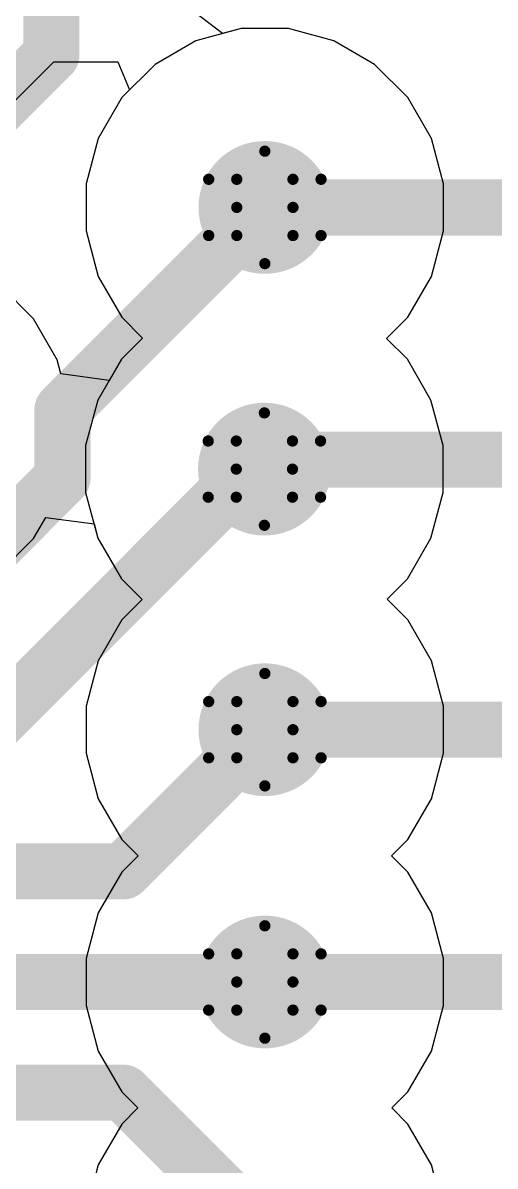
# Model space of a CAD drawing. Header units: inches. Extents: x -3 to 5437, y -3 to 5435.
# Drawn here: x 96.09 to 98.22, y 66.4 to 71.56 of the extents above; entities that cross this region are included whole.
import ezdxf

# ---------------------------------------------------------------- set-up
doc = ezdxf.new("R2010")
doc.units = ezdxf.units.IN
for name, color, linetype in [('Bottom Layer', 5, 'Continuous'), ('Drill Drawing', 1, 'Continuous'), ('GND', 16, 'Continuous'), ('PWR', 76, 'Continuous'), ('Top Layer', 1, 'Continuous'), ('Via Holes', 16, 'Continuous')]:
    doc.layers.add(name, color=color, linetype=linetype)

msp = doc.modelspace()

# ---------------------------------------------------------------- hatches: boundary and pattern name
at = {"layer": 'Bottom Layer'}
h = msp.add_hatch(color=5, dxfattribs=at)
edge = h.paths.add_edge_path()
edge.add_arc((97.1804, 70.7293), 0.3, 0, 360)
h = msp.add_hatch(color=5, dxfattribs=at)
edge = h.paths.add_edge_path()
edge.add_arc((97.1782, 69.5468), 0.3, 0, 360)
h = msp.add_hatch(color=5, dxfattribs=at)
edge = h.paths.add_edge_path()
edge.add_arc((97.1804, 68.3693), 0.3, 0, 360)
h = msp.add_hatch(color=5, dxfattribs=at)
edge = h.paths.add_edge_path()
edge.add_arc((97.1804, 67.2293), 0.3, 0, 360)
at = {"layer": 'GND'}
h = msp.add_hatch(color=16, dxfattribs=at)
edge = h.paths.add_edge_path()
edge.add_arc((97.1804, 70.7293), 0.3, 0, 360)
h = msp.add_hatch(color=16, dxfattribs=at)
edge = h.paths.add_edge_path()
edge.add_arc((97.1782, 69.5468), 0.3, 0, 360)
h = msp.add_hatch(color=16, dxfattribs=at)
edge = h.paths.add_edge_path()
edge.add_arc((97.1804, 68.3693), 0.3, 0, 360)
h = msp.add_hatch(color=16, dxfattribs=at)
edge = h.paths.add_edge_path()
edge.add_arc((97.1804, 67.2293), 0.3, 0, 360)
at = {"layer": 'PWR'}
h = msp.add_hatch(color=76, dxfattribs=at)
edge = h.paths.add_edge_path()
edge.add_arc((97.1804, 70.7293), 0.3, 0, 360)
h = msp.add_hatch(color=76, dxfattribs=at)
edge = h.paths.add_edge_path()
edge.add_arc((97.1782, 69.5468), 0.3, 0, 360)
h = msp.add_hatch(color=76, dxfattribs=at)
edge = h.paths.add_edge_path()
edge.add_arc((97.1804, 68.3693), 0.3, 0, 360)
h = msp.add_hatch(color=76, dxfattribs=at)
edge = h.paths.add_edge_path()
edge.add_arc((97.1804, 67.2293), 0.3, 0, 360)
at = {"layer": 'Top Layer'}
h = msp.add_hatch(color=1, dxfattribs=at)
edge = h.paths.add_edge_path()
edge.add_arc((97.1804, 70.7293), 0.3, 0, 360)
h = msp.add_hatch(color=1, dxfattribs=at)
edge = h.paths.add_edge_path()
edge.add_arc((97.1782, 69.5468), 0.3, 0, 360)
h = msp.add_hatch(color=1, dxfattribs=at)
edge = h.paths.add_edge_path()
edge.add_arc((97.1804, 68.3693), 0.3, 0, 360)
h = msp.add_hatch(color=1, dxfattribs=at)
edge = h.paths.add_edge_path()
edge.add_arc((97.1804, 67.2293), 0.3, 0, 360)
at = {"layer": 'Via Holes'}
h = msp.add_hatch(color=7, dxfattribs=at)
edge = h.paths.add_edge_path()
edge.add_arc((97.1804, 70.7293), 0.15, 0, 360)
h = msp.add_hatch(color=7, dxfattribs=at)
edge = h.paths.add_edge_path()
edge.add_arc((97.1782, 69.5468), 0.15, 0, 360)
h = msp.add_hatch(color=7, dxfattribs=at)
edge = h.paths.add_edge_path()
edge.add_arc((97.1804, 68.3693), 0.15, 0, 360)
h = msp.add_hatch(color=7, dxfattribs=at)
edge = h.paths.add_edge_path()
edge.add_arc((97.1804, 67.2293), 0.15, 0, 360)

# ---------------------------------------------------------------- linework, layer by layer
at = {"layer": 'Bottom Layer'}
for p, q in [((95.8094, 70.9707), (96.2257, 71.387)), ((96.2257, 71.387), (96.5158, 71.387)), ((96.5158, 71.387), (96.5684, 71.26)), ((96.5684, 71.26), (96.5338, 71.2254)), ((96.5338, 71.2254), (96.4275, 71.0412)), ((96.4275, 71.0412), (96.3724, 70.8356)), ((96.3724, 70.8356), (96.3724, 70.6229)), ((96.3724, 70.6229), (96.4275, 70.4174)), ((96.4275, 70.4174), (96.5338, 70.2332)), ((96.5338, 70.2332), (96.6279, 70.1391)), ((96.6279, 70.1391), (96.5316, 70.0429)), ((96.5316, 70.0429), (96.4253, 69.8587)), ((96.4253, 69.8587), (96.3702, 69.6531)), ((96.3702, 69.6531), (96.3702, 69.4404)), ((96.3702, 69.4404), (96.4253, 69.2349)), ((96.4253, 69.2349), (96.5316, 69.0507)), ((96.5316, 69.0507), (96.6254, 68.9569)), ((96.6254, 68.9569), (96.5338, 68.8654)), ((96.5338, 68.8654), (96.4275, 68.6812)), ((96.4275, 68.6812), (96.3724, 68.4756)), ((96.3724, 68.4756), (96.3724, 68.2629)), ((96.3724, 68.2629), (96.4275, 68.0574)), ((96.4275, 68.0574), (96.5338, 67.8732)), ((96.5338, 67.8732), (96.6077, 67.7993)), ((96.6077, 67.7993), (96.5338, 67.7254)), ((96.5338, 67.7254), (96.4275, 67.5412)), ((96.4275, 67.5412), (96.3724, 67.3356)), ((96.3724, 67.3356), (96.3724, 67.1229)), ((96.3724, 67.1229), (96.4275, 66.9174)), ((96.4275, 66.9174), (96.5338, 66.7332)), ((96.5338, 66.7332), (96.6067, 66.6603)), ((96.6067, 66.6603), (96.5338, 66.5874)), ((96.5338, 66.5874), (96.4275, 66.4031)), ((96.4275, 66.4031), (96.3724, 66.1976))]:
    msp.add_line(p, q, dxfattribs=at)
for points in [[(97.1804, 70.7293, 0.254, 0.254, 0), (106.4865, 70.7293, 0.254, 0.254, 0)], [(97.1782, 69.5468, 0.254, 0.254, 0), (97.2207, 69.5893, 0.254, 0.254, 0)], [(97.2207, 69.5893, 0.254, 0.254, 0), (106.1787, 69.5893, 0.254, 0.254, 0)], [(97.1804, 68.3693, 0.254, 0.254, 0), (105.7985, 68.3693, 0.254, 0.254, 0)], [(97.1804, 67.2293, 0.254, 0.254, 0), (105.3477, 67.2293, 0.254, 0.254, 0)]]:
    msp.add_lwpolyline(points, format="xyseb", dxfattribs=at)
for points in [[(97.1169, 70.7293, 0.127, 0.127, 1), (97.2439, 70.7293, 0.127, 0.127, 1)], [(97.1572, 69.5893, 0.127, 0.127, 1), (97.2842, 69.5893, 0.127, 0.127, 1)], [(97.1572, 69.5893, 0.127, 0.127, 1), (97.2842, 69.5893, 0.127, 0.127, 1)], [(97.1147, 69.5468, 0.127, 0.127, 1), (97.2417, 69.5468, 0.127, 0.127, 1)], [(97.1169, 68.3693, 0.127, 0.127, 1), (97.2439, 68.3693, 0.127, 0.127, 1)], [(97.1169, 67.2293, 0.127, 0.127, 1), (97.2439, 67.2293, 0.127, 0.127, 1)]]:
    msp.add_lwpolyline(points, format="xyseb", close=True, dxfattribs=at)
at = {"layer": 'Drill Drawing'}
for points in [[(97.0534, 70.8563, 0.0508, 0.0508, 0), (97.1804, 70.9833, 0.0508, 0.0508, 0)], [(97.1804, 70.9833, 0.0508, 0.0508, 0), (97.3074, 70.8563, 0.0508, 0.0508, 0)], [(96.9264, 70.8563, 0.0508, 0.0508, 0), (97.0534, 70.7293, 0.0508, 0.0508, 0)], [(96.9264, 70.8563, 0.0508, 0.0508, 0), (97.0534, 70.8563, 0.0508, 0.0508, 0)], [(97.3074, 70.8563, 0.0508, 0.0508, 0), (97.4344, 70.8563, 0.0508, 0.0508, 0)], [(97.3074, 70.7293, 0.0508, 0.0508, 0), (97.4344, 70.8563, 0.0508, 0.0508, 0)], [(96.9264, 70.6023, 0.0508, 0.0508, 0), (97.0534, 70.7293, 0.0508, 0.0508, 0)], [(97.3074, 70.7293, 0.0508, 0.0508, 0), (97.4344, 70.6023, 0.0508, 0.0508, 0)], [(96.9264, 70.6023, 0.0508, 0.0508, 0), (97.0534, 70.6023, 0.0508, 0.0508, 0)], [(97.0534, 70.6023, 0.0508, 0.0508, 0), (97.1804, 70.4753, 0.0508, 0.0508, 0)], [(97.1804, 70.4753, 0.0508, 0.0508, 0), (97.3074, 70.6023, 0.0508, 0.0508, 0)], [(97.3074, 70.6023, 0.0508, 0.0508, 0), (97.4344, 70.6023, 0.0508, 0.0508, 0)], [(97.0512, 69.6738, 0.0508, 0.0508, 0), (97.1782, 69.8008, 0.0508, 0.0508, 0)], [(97.1782, 69.8008, 0.0508, 0.0508, 0), (97.3052, 69.6738, 0.0508, 0.0508, 0)], [(96.9242, 69.6738, 0.0508, 0.0508, 0), (97.0512, 69.5468, 0.0508, 0.0508, 0)], [(96.9242, 69.6738, 0.0508, 0.0508, 0), (97.0512, 69.6738, 0.0508, 0.0508, 0)], [(97.3052, 69.6738, 0.0508, 0.0508, 0), (97.4322, 69.6738, 0.0508, 0.0508, 0)], [(97.3052, 69.5468, 0.0508, 0.0508, 0), (97.4322, 69.6738, 0.0508, 0.0508, 0)], [(96.9242, 69.4198, 0.0508, 0.0508, 0), (97.0512, 69.5468, 0.0508, 0.0508, 0)], [(97.3052, 69.5468, 0.0508, 0.0508, 0), (97.4322, 69.4198, 0.0508, 0.0508, 0)], [(96.9242, 69.4198, 0.0508, 0.0508, 0), (97.0512, 69.4198, 0.0508, 0.0508, 0)], [(97.0512, 69.4198, 0.0508, 0.0508, 0), (97.1782, 69.2928, 0.0508, 0.0508, 0)], [(97.1782, 69.2928, 0.0508, 0.0508, 0), (97.3052, 69.4198, 0.0508, 0.0508, 0)], [(97.3052, 69.4198, 0.0508, 0.0508, 0), (97.4322, 69.4198, 0.0508, 0.0508, 0)], [(97.0534, 68.4963, 0.0508, 0.0508, 0), (97.1804, 68.6233, 0.0508, 0.0508, 0)], [(97.1804, 68.6233, 0.0508, 0.0508, 0), (97.3074, 68.4963, 0.0508, 0.0508, 0)], [(96.9264, 68.4963, 0.0508, 0.0508, 0), (97.0534, 68.3693, 0.0508, 0.0508, 0)], [(96.9264, 68.4963, 0.0508, 0.0508, 0), (97.0534, 68.4963, 0.0508, 0.0508, 0)], [(97.3074, 68.4963, 0.0508, 0.0508, 0), (97.4344, 68.4963, 0.0508, 0.0508, 0)], [(97.3074, 68.3693, 0.0508, 0.0508, 0), (97.4344, 68.4963, 0.0508, 0.0508, 0)], [(96.9264, 68.2423, 0.0508, 0.0508, 0), (97.0534, 68.3693, 0.0508, 0.0508, 0)], [(97.3074, 68.3693, 0.0508, 0.0508, 0), (97.4344, 68.2423, 0.0508, 0.0508, 0)], [(96.9264, 68.2423, 0.0508, 0.0508, 0), (97.0534, 68.2423, 0.0508, 0.0508, 0)], [(97.0534, 68.2423, 0.0508, 0.0508, 0), (97.1804, 68.1153, 0.0508, 0.0508, 0)], [(97.1804, 68.1153, 0.0508, 0.0508, 0), (97.3074, 68.2423, 0.0508, 0.0508, 0)], [(97.3074, 68.2423, 0.0508, 0.0508, 0), (97.4344, 68.2423, 0.0508, 0.0508, 0)], [(97.0534, 67.3563, 0.0508, 0.0508, 0), (97.1804, 67.4833, 0.0508, 0.0508, 0)], [(97.1804, 67.4833, 0.0508, 0.0508, 0), (97.3074, 67.3563, 0.0508, 0.0508, 0)], [(96.9264, 67.3563, 0.0508, 0.0508, 0), (97.0534, 67.2293, 0.0508, 0.0508, 0)], [(96.9264, 67.3563, 0.0508, 0.0508, 0), (97.0534, 67.3563, 0.0508, 0.0508, 0)], [(97.3074, 67.3563, 0.0508, 0.0508, 0), (97.4344, 67.3563, 0.0508, 0.0508, 0)], [(97.3074, 67.2293, 0.0508, 0.0508, 0), (97.4344, 67.3563, 0.0508, 0.0508, 0)], [(96.9264, 67.1023, 0.0508, 0.0508, 0), (97.0534, 67.2293, 0.0508, 0.0508, 0)], [(97.3074, 67.2293, 0.0508, 0.0508, 0), (97.4344, 67.1023, 0.0508, 0.0508, 0)], [(96.9264, 67.1023, 0.0508, 0.0508, 0), (97.0534, 67.1023, 0.0508, 0.0508, 0)], [(97.0534, 67.1023, 0.0508, 0.0508, 0), (97.1804, 66.9753, 0.0508, 0.0508, 0)], [(97.1804, 66.9753, 0.0508, 0.0508, 0), (97.3074, 67.1023, 0.0508, 0.0508, 0)], [(97.3074, 67.1023, 0.0508, 0.0508, 0), (97.4344, 67.1023, 0.0508, 0.0508, 0)]]:
    msp.add_lwpolyline(points, format="xyseb", dxfattribs=at)
for points in [[(97.1677, 70.9833, 0.0254, 0.0254, 1), (97.1931, 70.9833, 0.0254, 0.0254, 1)], [(97.1677, 70.9833, 0.0254, 0.0254, 1), (97.1931, 70.9833, 0.0254, 0.0254, 1)], [(96.9137, 70.8563, 0.0254, 0.0254, 1), (96.9391, 70.8563, 0.0254, 0.0254, 1)], [(96.9137, 70.8563, 0.0254, 0.0254, 1), (96.9391, 70.8563, 0.0254, 0.0254, 1)], [(97.0407, 70.8563, 0.0254, 0.0254, 1), (97.0661, 70.8563, 0.0254, 0.0254, 1)], [(97.0407, 70.8563, 0.0254, 0.0254, 1), (97.0661, 70.8563, 0.0254, 0.0254, 1)], [(97.2947, 70.8563, 0.0254, 0.0254, 1), (97.3201, 70.8563, 0.0254, 0.0254, 1)], [(97.2947, 70.8563, 0.0254, 0.0254, 1), (97.3201, 70.8563, 0.0254, 0.0254, 1)], [(97.4217, 70.8563, 0.0254, 0.0254, 1), (97.4471, 70.8563, 0.0254, 0.0254, 1)], [(97.4217, 70.8563, 0.0254, 0.0254, 1), (97.4471, 70.8563, 0.0254, 0.0254, 1)], [(97.0407, 70.7293, 0.0254, 0.0254, 1), (97.0661, 70.7293, 0.0254, 0.0254, 1)], [(97.0407, 70.7293, 0.0254, 0.0254, 1), (97.0661, 70.7293, 0.0254, 0.0254, 1)], [(97.2947, 70.7293, 0.0254, 0.0254, 1), (97.3201, 70.7293, 0.0254, 0.0254, 1)], [(97.2947, 70.7293, 0.0254, 0.0254, 1), (97.3201, 70.7293, 0.0254, 0.0254, 1)], [(96.9137, 70.6023, 0.0254, 0.0254, 1), (96.9391, 70.6023, 0.0254, 0.0254, 1)], [(96.9137, 70.6023, 0.0254, 0.0254, 1), (96.9391, 70.6023, 0.0254, 0.0254, 1)], [(97.0407, 70.6023, 0.0254, 0.0254, 1), (97.0661, 70.6023, 0.0254, 0.0254, 1)], [(97.0407, 70.6023, 0.0254, 0.0254, 1), (97.0661, 70.6023, 0.0254, 0.0254, 1)], [(97.2947, 70.6023, 0.0254, 0.0254, 1), (97.3201, 70.6023, 0.0254, 0.0254, 1)], [(97.2947, 70.6023, 0.0254, 0.0254, 1), (97.3201, 70.6023, 0.0254, 0.0254, 1)], [(97.4217, 70.6023, 0.0254, 0.0254, 1), (97.4471, 70.6023, 0.0254, 0.0254, 1)], [(97.4217, 70.6023, 0.0254, 0.0254, 1), (97.4471, 70.6023, 0.0254, 0.0254, 1)], [(97.1677, 70.4753, 0.0254, 0.0254, 1), (97.1931, 70.4753, 0.0254, 0.0254, 1)], [(97.1677, 70.4753, 0.0254, 0.0254, 1), (97.1931, 70.4753, 0.0254, 0.0254, 1)], [(97.1655, 69.8008, 0.0254, 0.0254, 1), (97.1909, 69.8008, 0.0254, 0.0254, 1)], [(97.1655, 69.8008, 0.0254, 0.0254, 1), (97.1909, 69.8008, 0.0254, 0.0254, 1)], [(96.9115, 69.6738, 0.0254, 0.0254, 1), (96.9369, 69.6738, 0.0254, 0.0254, 1)], [(96.9115, 69.6738, 0.0254, 0.0254, 1), (96.9369, 69.6738, 0.0254, 0.0254, 1)], [(97.0385, 69.6738, 0.0254, 0.0254, 1), (97.0639, 69.6738, 0.0254, 0.0254, 1)], [(97.0385, 69.6738, 0.0254, 0.0254, 1), (97.0639, 69.6738, 0.0254, 0.0254, 1)], [(97.2925, 69.6738, 0.0254, 0.0254, 1), (97.3179, 69.6738, 0.0254, 0.0254, 1)], [(97.2925, 69.6738, 0.0254, 0.0254, 1), (97.3179, 69.6738, 0.0254, 0.0254, 1)], [(97.4195, 69.6738, 0.0254, 0.0254, 1), (97.4449, 69.6738, 0.0254, 0.0254, 1)], [(97.4195, 69.6738, 0.0254, 0.0254, 1), (97.4449, 69.6738, 0.0254, 0.0254, 1)], [(97.0385, 69.5468, 0.0254, 0.0254, 1), (97.0639, 69.5468, 0.0254, 0.0254, 1)], [(97.0385, 69.5468, 0.0254, 0.0254, 1), (97.0639, 69.5468, 0.0254, 0.0254, 1)], [(97.2925, 69.5468, 0.0254, 0.0254, 1), (97.3179, 69.5468, 0.0254, 0.0254, 1)], [(97.2925, 69.5468, 0.0254, 0.0254, 1), (97.3179, 69.5468, 0.0254, 0.0254, 1)], [(96.9115, 69.4198, 0.0254, 0.0254, 1), (96.9369, 69.4198, 0.0254, 0.0254, 1)], [(96.9115, 69.4198, 0.0254, 0.0254, 1), (96.9369, 69.4198, 0.0254, 0.0254, 1)], [(97.0385, 69.4198, 0.0254, 0.0254, 1), (97.0639, 69.4198, 0.0254, 0.0254, 1)], [(97.0385, 69.4198, 0.0254, 0.0254, 1), (97.0639, 69.4198, 0.0254, 0.0254, 1)], [(97.2925, 69.4198, 0.0254, 0.0254, 1), (97.3179, 69.4198, 0.0254, 0.0254, 1)], [(97.2925, 69.4198, 0.0254, 0.0254, 1), (97.3179, 69.4198, 0.0254, 0.0254, 1)], [(97.4195, 69.4198, 0.0254, 0.0254, 1), (97.4449, 69.4198, 0.0254, 0.0254, 1)], [(97.4195, 69.4198, 0.0254, 0.0254, 1), (97.4449, 69.4198, 0.0254, 0.0254, 1)], [(97.1655, 69.2928, 0.0254, 0.0254, 1), (97.1909, 69.2928, 0.0254, 0.0254, 1)], [(97.1655, 69.2928, 0.0254, 0.0254, 1), (97.1909, 69.2928, 0.0254, 0.0254, 1)], [(97.1677, 68.6233, 0.0254, 0.0254, 1), (97.1931, 68.6233, 0.0254, 0.0254, 1)], [(97.1677, 68.6233, 0.0254, 0.0254, 1), (97.1931, 68.6233, 0.0254, 0.0254, 1)], [(96.9137, 68.4963, 0.0254, 0.0254, 1), (96.9391, 68.4963, 0.0254, 0.0254, 1)], [(96.9137, 68.4963, 0.0254, 0.0254, 1), (96.9391, 68.4963, 0.0254, 0.0254, 1)], [(97.0407, 68.4963, 0.0254, 0.0254, 1), (97.0661, 68.4963, 0.0254, 0.0254, 1)], [(97.0407, 68.4963, 0.0254, 0.0254, 1), (97.0661, 68.4963, 0.0254, 0.0254, 1)], [(97.2947, 68.4963, 0.0254, 0.0254, 1), (97.3201, 68.4963, 0.0254, 0.0254, 1)], [(97.2947, 68.4963, 0.0254, 0.0254, 1), (97.3201, 68.4963, 0.0254, 0.0254, 1)], [(97.4217, 68.4963, 0.0254, 0.0254, 1), (97.4471, 68.4963, 0.0254, 0.0254, 1)], [(97.4217, 68.4963, 0.0254, 0.0254, 1), (97.4471, 68.4963, 0.0254, 0.0254, 1)], [(97.0407, 68.3693, 0.0254, 0.0254, 1), (97.0661, 68.3693, 0.0254, 0.0254, 1)], [(97.0407, 68.3693, 0.0254, 0.0254, 1), (97.0661, 68.3693, 0.0254, 0.0254, 1)], [(97.2947, 68.3693, 0.0254, 0.0254, 1), (97.3201, 68.3693, 0.0254, 0.0254, 1)], [(97.2947, 68.3693, 0.0254, 0.0254, 1), (97.3201, 68.3693, 0.0254, 0.0254, 1)], [(96.9137, 68.2423, 0.0254, 0.0254, 1), (96.9391, 68.2423, 0.0254, 0.0254, 1)], [(96.9137, 68.2423, 0.0254, 0.0254, 1), (96.9391, 68.2423, 0.0254, 0.0254, 1)], [(97.0407, 68.2423, 0.0254, 0.0254, 1), (97.0661, 68.2423, 0.0254, 0.0254, 1)], [(97.0407, 68.2423, 0.0254, 0.0254, 1), (97.0661, 68.2423, 0.0254, 0.0254, 1)], [(97.2947, 68.2423, 0.0254, 0.0254, 1), (97.3201, 68.2423, 0.0254, 0.0254, 1)], [(97.2947, 68.2423, 0.0254, 0.0254, 1), (97.3201, 68.2423, 0.0254, 0.0254, 1)], [(97.4217, 68.2423, 0.0254, 0.0254, 1), (97.4471, 68.2423, 0.0254, 0.0254, 1)], [(97.4217, 68.2423, 0.0254, 0.0254, 1), (97.4471, 68.2423, 0.0254, 0.0254, 1)], [(97.1677, 68.1153, 0.0254, 0.0254, 1), (97.1931, 68.1153, 0.0254, 0.0254, 1)], [(97.1677, 68.1153, 0.0254, 0.0254, 1), (97.1931, 68.1153, 0.0254, 0.0254, 1)], [(97.1677, 67.4833, 0.0254, 0.0254, 1), (97.1931, 67.4833, 0.0254, 0.0254, 1)], [(97.1677, 67.4833, 0.0254, 0.0254, 1), (97.1931, 67.4833, 0.0254, 0.0254, 1)], [(96.9137, 67.3563, 0.0254, 0.0254, 1), (96.9391, 67.3563, 0.0254, 0.0254, 1)], [(96.9137, 67.3563, 0.0254, 0.0254, 1), (96.9391, 67.3563, 0.0254, 0.0254, 1)], [(97.0407, 67.3563, 0.0254, 0.0254, 1), (97.0661, 67.3563, 0.0254, 0.0254, 1)], [(97.0407, 67.3563, 0.0254, 0.0254, 1), (97.0661, 67.3563, 0.0254, 0.0254, 1)], [(97.2947, 67.3563, 0.0254, 0.0254, 1), (97.3201, 67.3563, 0.0254, 0.0254, 1)], [(97.2947, 67.3563, 0.0254, 0.0254, 1), (97.3201, 67.3563, 0.0254, 0.0254, 1)], [(97.4217, 67.3563, 0.0254, 0.0254, 1), (97.4471, 67.3563, 0.0254, 0.0254, 1)], [(97.4217, 67.3563, 0.0254, 0.0254, 1), (97.4471, 67.3563, 0.0254, 0.0254, 1)], [(97.0407, 67.2293, 0.0254, 0.0254, 1), (97.0661, 67.2293, 0.0254, 0.0254, 1)], [(97.0407, 67.2293, 0.0254, 0.0254, 1), (97.0661, 67.2293, 0.0254, 0.0254, 1)], [(97.2947, 67.2293, 0.0254, 0.0254, 1), (97.3201, 67.2293, 0.0254, 0.0254, 1)], [(97.2947, 67.2293, 0.0254, 0.0254, 1), (97.3201, 67.2293, 0.0254, 0.0254, 1)], [(96.9137, 67.1023, 0.0254, 0.0254, 1), (96.9391, 67.1023, 0.0254, 0.0254, 1)], [(96.9137, 67.1023, 0.0254, 0.0254, 1), (96.9391, 67.1023, 0.0254, 0.0254, 1)], [(97.0407, 67.1023, 0.0254, 0.0254, 1), (97.0661, 67.1023, 0.0254, 0.0254, 1)], [(97.0407, 67.1023, 0.0254, 0.0254, 1), (97.0661, 67.1023, 0.0254, 0.0254, 1)], [(97.2947, 67.1023, 0.0254, 0.0254, 1), (97.3201, 67.1023, 0.0254, 0.0254, 1)], [(97.2947, 67.1023, 0.0254, 0.0254, 1), (97.3201, 67.1023, 0.0254, 0.0254, 1)], [(97.4217, 67.1023, 0.0254, 0.0254, 1), (97.4471, 67.1023, 0.0254, 0.0254, 1)], [(97.4217, 67.1023, 0.0254, 0.0254, 1), (97.4471, 67.1023, 0.0254, 0.0254, 1)], [(97.1677, 66.9753, 0.0254, 0.0254, 1), (97.1931, 66.9753, 0.0254, 0.0254, 1)], [(97.1677, 66.9753, 0.0254, 0.0254, 1), (97.1931, 66.9753, 0.0254, 0.0254, 1)]]:
    msp.add_lwpolyline(points, format="xyseb", close=True, dxfattribs=at)
at = {"layer": 'GND'}
for p, q in [((97.074, 71.5373), (96.8685, 71.4822)), ((97.2868, 71.5373), (97.074, 71.5373)), ((97.4923, 71.4822), (97.2868, 71.5373)), ((96.8685, 71.4822), (96.6843, 71.3758)), ((97.6765, 71.3758), (97.4923, 71.4822)), ((96.6843, 71.3758), (96.5338, 71.2254)), ((97.827, 71.2254), (97.6765, 71.3758)), ((96.5338, 71.2254), (96.4275, 71.0412)), ((97.9333, 71.0412), (97.827, 71.2254)), ((96.4275, 71.0412), (96.3724, 70.8356)), ((97.9884, 70.8356), (97.9333, 71.0412)), ((96.3724, 70.8356), (96.3724, 70.6229)), ((97.9884, 70.6229), (97.9884, 70.8356)), ((96.3724, 70.6229), (96.4275, 70.4174)), ((97.9333, 70.4174), (97.9884, 70.6229)), ((96.4275, 70.4174), (96.5338, 70.2332)), ((97.827, 70.2332), (97.9333, 70.4174)), ((96.5338, 70.2332), (96.6279, 70.1391)), ((97.7307, 70.1369), (97.827, 70.2332)), ((96.6279, 70.1391), (96.5316, 70.0429)), ((97.8248, 70.0429), (97.7307, 70.1369)), ((96.5316, 70.0429), (96.4253, 69.8587)), ((97.9311, 69.8587), (97.8248, 70.0429)), ((96.4253, 69.8587), (96.3702, 69.6531)), ((97.9862, 69.6531), (97.9311, 69.8587)), ((96.3702, 69.6531), (96.3702, 69.4404)), ((97.9862, 69.4404), (97.9862, 69.6531)), ((96.3702, 69.4404), (96.4253, 69.2349)), ((97.9311, 69.2349), (97.9862, 69.4404)), ((96.4253, 69.2349), (96.5316, 69.0507)), ((97.8248, 69.0507), (97.9311, 69.2349)), ((96.5316, 69.0507), (96.6254, 68.9569)), ((97.7332, 68.9591), (97.8248, 69.0507)), ((96.6254, 68.9569), (96.5338, 68.8654)), ((97.827, 68.8654), (97.7332, 68.9591)), ((96.5338, 68.8654), (96.4275, 68.6812)), ((97.9333, 68.6812), (97.827, 68.8654)), ((96.4275, 68.6812), (96.3724, 68.4756)), ((97.9884, 68.4756), (97.9333, 68.6812)), ((96.3724, 68.4756), (96.3724, 68.2629)), ((97.9884, 68.2629), (97.9884, 68.4756)), ((96.3724, 68.2629), (96.4275, 68.0574)), ((97.9333, 68.0574), (97.9884, 68.2629)), ((96.4275, 68.0574), (96.5338, 67.8732)), ((97.827, 67.8732), (97.9333, 68.0574)), ((96.5338, 67.8732), (96.6077, 67.7993)), ((97.7531, 67.7993), (97.827, 67.8732)), ((96.6077, 67.7993), (96.5338, 67.7254)), ((97.827, 67.7254), (97.7531, 67.7993)), ((96.5338, 67.7254), (96.4275, 67.5412)), ((97.9333, 67.5412), (97.827, 67.7254)), ((96.4275, 67.5412), (96.3724, 67.3356)), ((97.9884, 67.3356), (97.9333, 67.5412)), ((96.3724, 67.3356), (96.3724, 67.1229)), ((97.9884, 67.1229), (97.9884, 67.3356)), ((96.3724, 67.1229), (96.4275, 66.9174)), ((97.9333, 66.9174), (97.9884, 67.1229)), ((96.4275, 66.9174), (96.5338, 66.7332)), ((97.827, 66.7332), (97.9333, 66.9174)), ((96.5338, 66.7332), (96.6067, 66.6603)), ((97.7541, 66.6603), (97.827, 66.7332)), ((96.6067, 66.6603), (96.5338, 66.5874)), ((97.827, 66.5874), (97.7541, 66.6603)), ((96.5338, 66.5874), (96.4275, 66.4031)), ((97.9333, 66.4031), (97.827, 66.5874)), ((96.4275, 66.4031), (96.3724, 66.1976)), ((97.9884, 66.1976), (97.9333, 66.4031))]:
    msp.add_line(p, q, dxfattribs=at)
at = {"layer": 'PWR'}
for p, q in [((97.074, 71.5373), (96.8685, 71.4822)), ((97.2868, 71.5373), (97.074, 71.5373)), ((97.4923, 71.4822), (97.2868, 71.5373)), ((96.8685, 71.4822), (96.6843, 71.3758)), ((97.6765, 71.3758), (97.4923, 71.4822)), ((96.6843, 71.3758), (96.5338, 71.2254)), ((97.827, 71.2254), (97.6765, 71.3758)), ((96.5338, 71.2254), (96.4275, 71.0412)), ((97.9333, 71.0412), (97.827, 71.2254)), ((96.4275, 71.0412), (96.3724, 70.8356)), ((97.9884, 70.8356), (97.9333, 71.0412)), ((96.3724, 70.8356), (96.3724, 70.6229)), ((97.9884, 70.6229), (97.9884, 70.8356)), ((96.3724, 70.6229), (96.4275, 70.4174)), ((97.9333, 70.4174), (97.9884, 70.6229)), ((96.4275, 70.4174), (96.5338, 70.2332)), ((97.827, 70.2332), (97.9333, 70.4174)), ((96.1351, 70.2254), (95.9846, 70.3758)), ((96.2414, 70.0412), (96.1351, 70.2254)), ((96.5338, 70.2332), (96.6279, 70.1391)), ((97.7307, 70.1369), (97.827, 70.2332)), ((96.6279, 70.1391), (96.5316, 70.0429)), ((97.8248, 70.0429), (97.7307, 70.1369)), ((96.2587, 69.9766), (96.2414, 70.0412)), ((96.5316, 70.0429), (96.4768, 69.9479)), ((97.9311, 69.8587), (97.8248, 70.0429)), ((96.4768, 69.9479), (96.2587, 69.9766)), ((97.9862, 69.6531), (97.9311, 69.8587)), ((97.9862, 69.4404), (97.9862, 69.6531)), ((97.9311, 69.2349), (97.9862, 69.4404)), ((96.1351, 69.2332), (96.1899, 69.3281)), ((96.1899, 69.3281), (96.408, 69.2994)), ((96.408, 69.2994), (96.4253, 69.2349)), ((95.9846, 69.0827), (96.1351, 69.2332)), ((96.4253, 69.2349), (96.5316, 69.0507)), ((97.8248, 69.0507), (97.9311, 69.2349)), ((96.5316, 69.0507), (96.6254, 68.9569)), ((97.7332, 68.9591), (97.8248, 69.0507)), ((96.6254, 68.9569), (96.5338, 68.8654)), ((97.827, 68.8654), (97.7332, 68.9591)), ((96.5338, 68.8654), (96.4275, 68.6812)), ((97.9333, 68.6812), (97.827, 68.8654)), ((96.4275, 68.6812), (96.3724, 68.4756)), ((97.9884, 68.4756), (97.9333, 68.6812)), ((96.3724, 68.4756), (96.3724, 68.2629)), ((97.9884, 68.2629), (97.9884, 68.4756)), ((96.3724, 68.2629), (96.4275, 68.0574)), ((97.9333, 68.0574), (97.9884, 68.2629)), ((96.4275, 68.0574), (96.5338, 67.8732)), ((97.827, 67.8732), (97.9333, 68.0574)), ((96.5338, 67.8732), (96.6077, 67.7993)), ((97.7531, 67.7993), (97.827, 67.8732)), ((96.6077, 67.7993), (96.5338, 67.7254)), ((97.827, 67.7254), (97.7531, 67.7993)), ((96.5338, 67.7254), (96.4275, 67.5412)), ((97.9333, 67.5412), (97.827, 67.7254)), ((96.4275, 67.5412), (96.3724, 67.3356)), ((97.9884, 67.3356), (97.9333, 67.5412)), ((96.3724, 67.3356), (96.3724, 67.1229)), ((97.9884, 67.1229), (97.9884, 67.3356)), ((96.3724, 67.1229), (96.4275, 66.9174)), ((97.9333, 66.9174), (97.9884, 67.1229)), ((96.4275, 66.9174), (96.5338, 66.7332)), ((97.827, 66.7332), (97.9333, 66.9174)), ((96.5338, 66.7332), (96.6067, 66.6603)), ((97.7541, 66.6603), (97.827, 66.7332)), ((96.6067, 66.6603), (96.5338, 66.5874)), ((97.827, 66.5874), (97.7541, 66.6603)), ((96.5338, 66.5874), (96.4275, 66.4031)), ((97.9333, 66.4031), (97.827, 66.5874)), ((96.4275, 66.4031), (96.3724, 66.1976)), ((97.9884, 66.1976), (97.9333, 66.4031))]:
    msp.add_line(p, q, dxfattribs=at)
at = {"layer": 'Top Layer'}
for p, q in [((96.9896, 71.5147), (96.8626, 71.6121)), ((97.074, 71.5373), (96.9896, 71.5147)), ((97.2868, 71.5373), (97.074, 71.5373)), ((97.4923, 71.4822), (97.2868, 71.5373)), ((97.6765, 71.3758), (97.4923, 71.4822)), ((97.827, 71.2254), (97.6765, 71.3758)), ((97.9333, 71.0412), (97.827, 71.2254)), ((97.9884, 70.8356), (97.9333, 71.0412)), ((97.9884, 70.6229), (97.9884, 70.8356)), ((97.9333, 70.4174), (97.9884, 70.6229)), ((97.827, 70.2332), (97.9333, 70.4174)), ((97.7307, 70.1369), (97.827, 70.2332)), ((97.8248, 70.0429), (97.7307, 70.1369)), ((97.9311, 69.8587), (97.8248, 70.0429)), ((97.9862, 69.6531), (97.9311, 69.8587)), ((97.9862, 69.4404), (97.9862, 69.6531)), ((97.9311, 69.2349), (97.9862, 69.4404)), ((97.8248, 69.0507), (97.9311, 69.2349)), ((97.7332, 68.9591), (97.8248, 69.0507)), ((97.827, 68.8654), (97.7332, 68.9591)), ((97.9333, 68.6812), (97.827, 68.8654)), ((97.9884, 68.4756), (97.9333, 68.6812)), ((97.9884, 68.2629), (97.9884, 68.4756)), ((97.9333, 68.0574), (97.9884, 68.2629)), ((97.827, 67.8732), (97.9333, 68.0574)), ((97.7531, 67.7993), (97.827, 67.8732)), ((97.827, 67.7254), (97.7531, 67.7993)), ((97.9333, 67.5412), (97.827, 67.7254)), ((97.9884, 67.3356), (97.9333, 67.5412)), ((97.9884, 67.1229), (97.9884, 67.3356)), ((97.9333, 66.9174), (97.9884, 67.1229)), ((97.827, 66.7332), (97.9333, 66.9174)), ((97.7541, 66.6603), (97.827, 66.7332)), ((97.827, 66.5874), (97.7541, 66.6603)), ((97.9333, 66.4031), (97.827, 66.5874)), ((97.9884, 66.1976), (97.9333, 66.4031))]:
    msp.add_line(p, q, dxfattribs=at)
for points in [[(96.2152, 71.419, 0.254, 0.254, 0), (96.2152, 73.1726, 0.254, 0.254, 0)], [(95.0254, 70.2293, 0.254, 0.254, 0), (96.2152, 71.419, 0.254, 0.254, 0)], [(96.2655, 69.8144, 0.254, 0.254, 0), (97.1804, 70.7293, 0.254, 0.254, 0)], [(96.2655, 69.5062, 0.254, 0.254, 0), (96.2655, 69.8144, 0.254, 0.254, 0)], [(95.7953, 68.2293, 0.254, 0.254, 0), (97.1128, 69.5468, 0.254, 0.254, 0)], [(97.1128, 69.5468, 0.254, 0.254, 0), (97.1782, 69.5468, 0.254, 0.254, 0)], [(95.4885, 68.7293, 0.254, 0.254, 0), (96.2655, 69.5062, 0.254, 0.254, 0)], [(96.5404, 67.7293, 0.254, 0.254, 0), (97.1804, 68.3693, 0.254, 0.254, 0)], [(94.0408, 67.7293, 0.254, 0.254, 0), (96.5404, 67.7293, 0.254, 0.254, 0)], [(94.0408, 67.2293, 0.254, 0.254, 0), (97.1804, 67.2293, 0.254, 0.254, 0)], [(94.0408, 66.7293, 0.254, 0.254, 0), (96.5404, 66.7293, 0.254, 0.254, 0)], [(96.5404, 66.7293, 0.254, 0.254, 0), (97.1784, 66.0913, 0.254, 0.254, 0)]]:
    msp.add_lwpolyline(points, format="xyseb", dxfattribs=at)
for points in [[(96.1517, 71.419, 0.127, 0.127, 1), (96.2787, 71.419, 0.127, 0.127, 1)], [(96.1517, 71.419, 0.127, 0.127, 1), (96.2787, 71.419, 0.127, 0.127, 1)], [(97.1169, 70.7293, 0.127, 0.127, 1), (97.2439, 70.7293, 0.127, 0.127, 1)], [(96.202, 69.8144, 0.127, 0.127, 1), (96.329, 69.8144, 0.127, 0.127, 1)], [(96.202, 69.8144, 0.127, 0.127, 1), (96.329, 69.8144, 0.127, 0.127, 1)], [(97.0493, 69.5468, 0.127, 0.127, 1), (97.1763, 69.5468, 0.127, 0.127, 1)], [(97.0493, 69.5468, 0.127, 0.127, 1), (97.1763, 69.5468, 0.127, 0.127, 1)], [(97.1147, 69.5468, 0.127, 0.127, 1), (97.2417, 69.5468, 0.127, 0.127, 1)], [(96.202, 69.5062, 0.127, 0.127, 1), (96.329, 69.5062, 0.127, 0.127, 1)], [(96.202, 69.5062, 0.127, 0.127, 1), (96.329, 69.5062, 0.127, 0.127, 1)], [(97.1169, 68.3693, 0.127, 0.127, 1), (97.2439, 68.3693, 0.127, 0.127, 1)], [(96.4769, 67.7293, 0.127, 0.127, 1), (96.6039, 67.7293, 0.127, 0.127, 1)], [(96.4769, 67.7293, 0.127, 0.127, 1), (96.6039, 67.7293, 0.127, 0.127, 1)], [(97.1169, 67.2293, 0.127, 0.127, 1), (97.2439, 67.2293, 0.127, 0.127, 1)], [(96.4769, 66.7293, 0.127, 0.127, 1), (96.6039, 66.7293, 0.127, 0.127, 1)], [(96.4769, 66.7293, 0.127, 0.127, 1), (96.6039, 66.7293, 0.127, 0.127, 1)]]:
    msp.add_lwpolyline(points, format="xyseb", close=True, dxfattribs=at)

doc.saveas('drawing.dxf')
